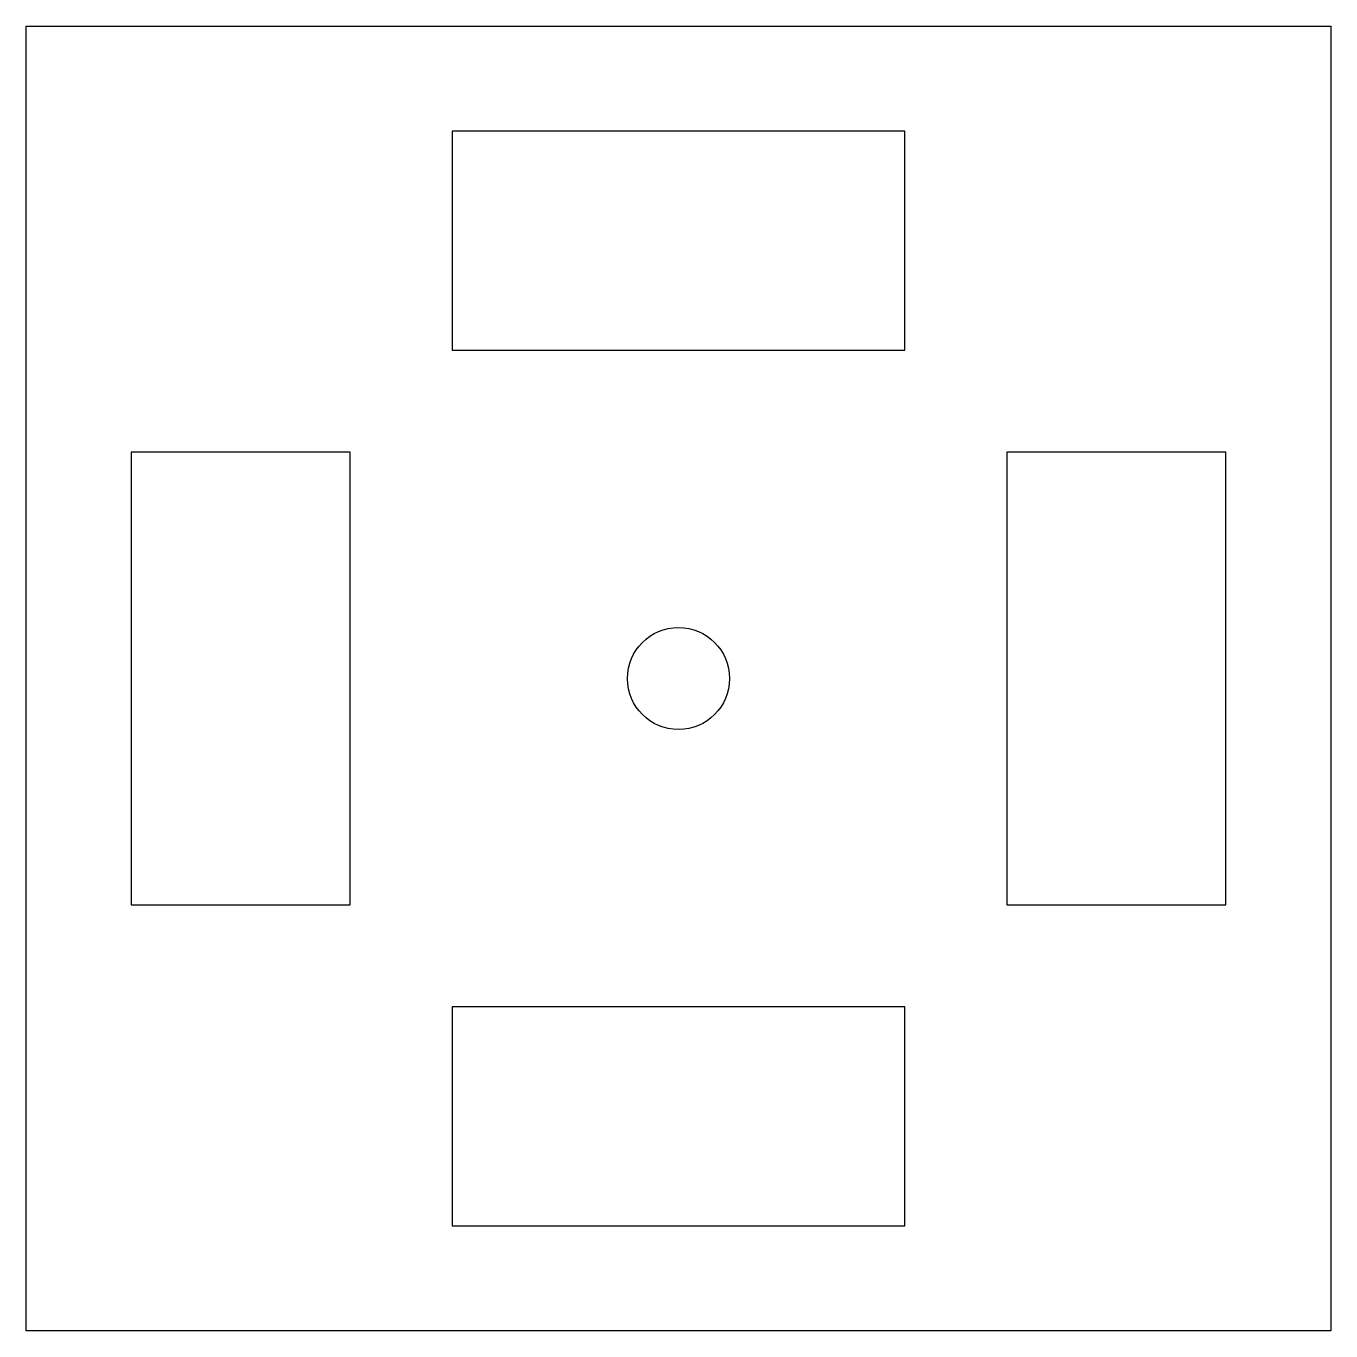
# Model space of a CAD drawing. Header units: millimetres. Extents: x -44.7 to 44.7, y -44.6 to 44.8.
import ezdxf

# ---------------------------------------------------------------- set-up
doc = ezdxf.new("R2010")
doc.units = ezdxf.units.MM
doc.layers.get('0').update_dxf_attribs({"linetype": 'CONTINUOUS'})

msp = doc.modelspace()

# ---------------------------------------------------------------- linework, layer by layer
for points in [[(-44.704, -44.56), (-44.704, 44.849), (44.704, 44.849), (44.704, -44.56)], [(-15.5, 37.645), (-15.5, 22.645), (15.5, 22.645), (15.5, 37.645)], [(-37.5, -15.355), (-22.5, -15.355), (-22.5, 15.645), (-37.5, 15.645)], [(37.5, 15.645), (22.5, 15.645), (22.5, -15.355), (37.5, -15.355)], [(-15.5, -22.355), (-15.5, -37.355), (15.5, -37.355), (15.5, -22.355)]]:
    msp.add_lwpolyline(points, close=True)
msp.add_circle((0, 0.145), 3.5)

doc.saveas('drawing.dxf')
